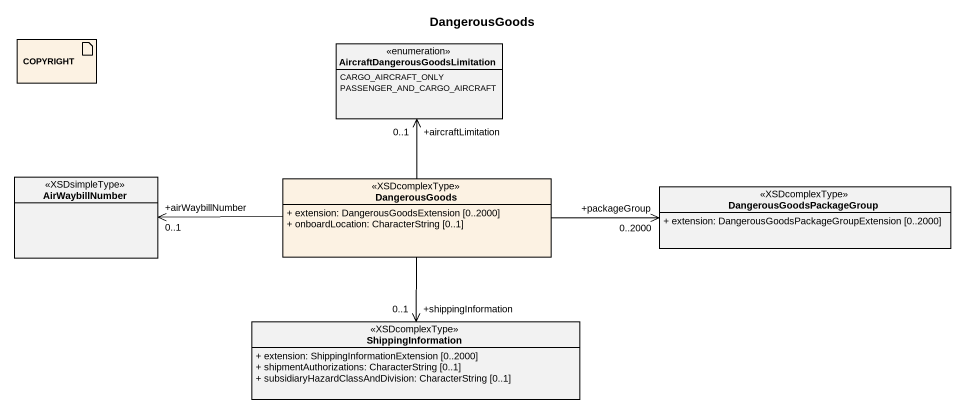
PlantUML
@startuml
title DangerousGoods
allowmixing
hide circle
hide empty members
skinparam classAttributeIconSize 0
artifact COPYRIGHT #FCF2E3
enum "AircraftDangerousGoodsLimitation" as AircraftDangerousGoodsLimita {
  CARGO_AIRCRAFT_ONLY
  PASSENGER_AND_CARGO_AIRCRAFT
}
class AirWaybillNumber <<XSDsimpleType>>
class DangerousGoods <<XSDcomplexType>> #FCF2E3 {
  + extension: DangerousGoodsExtension [0..2000]
  + onboardLocation: CharacterString [0..1]
}
class DangerousGoodsPackageGroup <<XSDcomplexType>> {
  + extension: DangerousGoodsPackageGroupExtension [0..2000]
}
class ShippingInformation <<XSDcomplexType>> {
  + extension: ShippingInformationExtension [0..2000]
  + shipmentAuthorizations: CharacterString [0..1]
  + subsidiaryHazardClassAndDivision: CharacterString [0..1]
}
DangerousGoods -up-> "+aircraftLimitation\n0..1" AircraftDangerousGoodsLimita
DangerousGoods -left-> "+airWaybillNumber\n0..1" AirWaybillNumber
DangerousGoods -right-> "+packageGroup\n0..2000" DangerousGoodsPackageGroup
DangerousGoods --> "+shippingInformation\n0..1" ShippingInformation
@enduml
